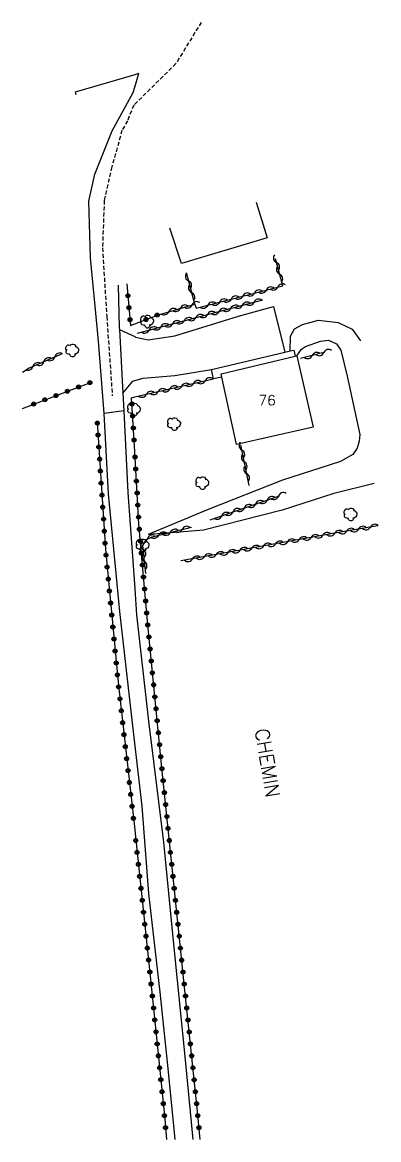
# Model space of a CAD drawing. Header units: millimetres. Extents: x 270000 to 271001, y 126000 to 127000.
# Drawn here: x 270000 to 270044.4, y 126000 to 126139.3 of the extents above; entities that cross this region are included whole.
import ezdxf
from ezdxf.enums import TextEntityAlignment as Align

# ---------------------------------------------------------------- set-up
doc = ezdxf.new("R2010")
doc.units = ezdxf.units.MM
doc.linetypes.add('DASHED', pattern=[0.75, 0.5, -0.25])
doc.layers.get('0').update_dxf_attribs({"linetype": 'CONTINUOUS'})
for name, color, linetype in [('W0001', 6, 'DASHED'), ('W0008', 7, 'CONTINUOUS'), ('W0017', 7, 'CONTINUOUS'), ('W0071', 7, 'CONTINUOUS'), ('W0101', 7, 'CONTINUOUS'), ('W0104', 1, 'CONTINUOUS'), ('W0211', 2, 'CONTINUOUS'), ('W0214', 2, 'CONTINUOUS'), ('W0300', 7, 'CONTINUOUS'), ('W0310', 3, 'CONTINUOUS'), ('W0323', 7, 'CONTINUOUS'), ('W0989', 7, 'CONTINUOUS'), ('W0991', 7, 'CONTINUOUS')]:
    doc.layers.add(name, color=color, linetype=linetype)
doc.styles.get("Standard").update_dxf_attribs({"font": 'romans.shx', "width": 0.85})

# ---------------------------------------------------------------- blocks, each defined once
blk = doc.blocks.new('T300')
for p, q in [((-0.8, 0.51), (-0.86, 0.34)), ((-0.86, 0.34), (-0.86, 0.17)), ((-0.86, 0.17), (-0.74, 0.06)), ((-0.69, 0.63), (-0.8, 0.51)), ((-0.8, -0.06), (-0.74, 0.06)), ((-0.74, 0.06), (-0.69, 0.11)), ((-0.57, 0.69), (-0.69, 0.63)), ((-0.46, 0.69), (-0.57, 0.69)), ((-0.29, 0.63), (-0.46, 0.69)), ((-0.29, 0.63), (-0.17, 0.74)), ((-0.23, 0.57), (-0.29, 0.63)), ((-0.17, 0.74), (-0.06, 0.8)), ((-0.06, 0.8), (0.06, 0.8)), ((0.06, 0.8), (0.23, 0.74)), ((0.23, 0.74), (0.34, 0.63)), ((0.34, 0.63), (0.4, 0.51)), ((0.46, 0.46), (0.34, 0.46)), ((0.4, 0.51), (0.4, 0.46)), ((0.57, 0.4), (0.46, 0.46)), ((0.57, 0.4), (0.69, 0.29)), ((0.69, 0.29), (0.74, 0.17)), ((0.74, 0.06), (0.69, -0.17)), ((0.74, 0.17), (0.74, 0.06)), ((-0.8, -0.17), (-0.8, -0.06)), ((-0.8, -0.23), (-0.8, -0.17)), ((-0.74, -0.34), (-0.8, -0.23)), ((-0.69, -0.4), (-0.74, -0.34)), ((-0.51, -0.46), (-0.69, -0.4)), ((-0.4, -0.46), (-0.51, -0.46)), ((-0.4, -0.46), (-0.34, -0.46)), ((-0.34, -0.46), (-0.34, -0.4)), ((-0.34, -0.51), (-0.34, -0.46)), ((-0.29, -0.63), (-0.34, -0.51)), ((-0.17, -0.74), (-0.29, -0.63)), ((-0.06, -0.8), (-0.17, -0.74)), ((0.06, -0.8), (-0.06, -0.8)), ((0.17, -0.74), (0.06, -0.8)), ((0.23, -0.69), (0.17, -0.74)), ((0.29, -0.46), (0.23, -0.46)), ((0.29, -0.63), (0.23, -0.69)), ((0.46, -0.4), (0.29, -0.46)), ((0.34, -0.51), (0.29, -0.63)), ((0.34, -0.51), (0.34, -0.46)), ((0.57, -0.34), (0.46, -0.4)), ((0.63, -0.29), (0.57, -0.34)), ((0.69, -0.17), (0.63, -0.29))]:
    blk.add_line(p, q)
blk = doc.blocks.new('t323o')
at = {"color": 0, "linetype": 'Continuous'}
for radius in [0.25, 0.15]:
    blk.add_circle((0, 0), radius, dxfattribs=at)
blk = doc.blocks.new('t310o')
at = {"color": 0, "linetype": 'Continuous'}
for centre, start, end in [((-0.5, 0.38), 216.8699, 323.1304), ((0.5, -0.37), 36.8699, 143.1303)]:
    blk.add_arc(centre, 0.625, start, end, dxfattribs=at)

msp = doc.modelspace()

# ---------------------------------------------------------------- linework, layer by layer
at = {"layer": 'W0001'}
for points in [[(270022.28, 126139.31), (270019.13, 126134.17), (270013.88, 126128.98), (270013.88, 126128.98)], [(270013.88, 126128.98), (270013.08, 126127.04), (270012.41, 126125.83), (270011.14, 126121.28), (270010.2, 126117.1), (270009.98, 126111.21), (270010.51, 126102.62), (270011.2, 126092.76)]]:
    msp.add_lwpolyline(points, dxfattribs=at)
at = {"layer": 'W0008'}
for points in [[(270014, 126132.77), (270006.56, 126130.59), (270006.66, 126130.28)], [(270014, 126131.23), (270014.52, 126132.92), (270014, 126132.77)], [(270011.94, 126106.53), (270012.07, 126101.21), (270012.08, 126101.01), (270012.5, 126093.08), (270012.62, 126090.89), (270010.19, 126090.54), (270009.51, 126099.04), (270009.34, 126100.9), (270008.5, 126109.93), (270008.3, 126117), (270009.01, 126120.4), (270011.18, 126125.8), (270013.8, 126130.57), (270014, 126131.23)]]:
    msp.add_lwpolyline(points, dxfattribs=at)
at = {"layer": 'W0017'}
for points in [[(270014, 126100.13), (270014.11, 126100.07), (270015.65, 126099.74), (270018.98, 126100.23), (270026.94, 126102.68), (270031.27, 126103.89), (270032.68, 126098.18)], [(270012.08, 126101.01), (270014, 126100.13), (270014, 126100.13)], [(270014, 126094.65), (270015.03, 126094.96), (270019.01, 126095.26), (270023.54, 126096.03)], [(270012.5, 126093.08), (270013.75, 126094.58), (270014, 126094.65), (270014, 126094.65)]]:
    msp.add_lwpolyline(points, dxfattribs=at)
at = {"layer": 'W0071'}
for points in [[(270014, 126049.42), (270014, 126049.45), (270013.58, 126053.05), (270012.16, 126065.85), (270010.75, 126080.53), (270010.19, 126090.54)], [(270012.62, 126090.89), (270013.14, 126080.68), (270014, 126068.71), (270014, 126068.67)], [(270014, 126068.67), (270014.23, 126065.42), (270015.71, 126052.19), (270017.59, 126037.08), (270018.79, 126024.79), (270020.22, 126010.36), (270021.22, 126000)], [(270019.03, 126000), (270018.96, 126000.91), (270018.18, 126008.88), (270017.18, 126018.38), (270015.77, 126030.71), (270014.91, 126041.6), (270014, 126049.42)]]:
    msp.add_lwpolyline(points, dxfattribs=at)
at = {"layer": 'W0101'}
msp.add_lwpolyline([(270029.13, 126116.87), (270030.48, 126112.43), (270019.82, 126109.24), (270018.36, 126113.63)], dxfattribs=at)
msp.add_lwpolyline([(270026.66, 126086.66), (270024.84, 126095.07), (270024.75, 126095.5), (270033.97, 126097.67), (270034.21, 126097.72), (270036.23, 126088.83)], close=True, dxfattribs=at)
at = {"layer": 'W0104'}
msp.add_lwpolyline([(270024.84, 126095.07), (270023.8, 126094.85), (270023.54, 126096.03), (270032.68, 126098.18), (270033.38, 126098.34), (270033.81, 126098.44), (270033.97, 126097.67)], dxfattribs=at)
at = {"layer": 'W0211'}
msp.add_lwpolyline([(270034.21, 126097.72), (270034.77, 126098.56), (270035.28, 126098.9), (270037.12, 126099.57), (270038.13, 126099.67), (270039.15, 126099.23), (270039.68, 126098.42), (270040.47, 126095.21), (270042.03, 126087.93), (270041.94, 126087.09), (270041.7, 126086.22), (270041.17, 126085.41), (270039.61, 126084.57), (270032.41, 126082.23), (270023.13, 126078.56), (270015.66, 126075.44)], dxfattribs=at)
at = {"layer": 'W0214'}
for points in [[(270033.38, 126098.34), (270033.41, 126100.18), (270033.9, 126101.08), (270034.91, 126101.65), (270036.88, 126102.19), (270039.32, 126101.9), (270041.07, 126101.07), (270042.14, 126099.58)], [(270043.81, 126081.83), (270038.8, 126080.56), (270032.35, 126078.48), (270022.57, 126075.98), (270018.04, 126075.63), (270015.66, 126075.44)]]:
    msp.add_lwpolyline(points, dxfattribs=at)
at = {"layer": 'W0310'}
for points in [[(270032.43, 126106.46), (270031.53, 126109.84)], [(270021.48, 126104.18), (270020.43, 126108.07)], [(270021.66, 126103.68), (270032.43, 126106.46)], [(270014.36, 126100.57), (270029.97, 126104.71)], [(270016.82, 126102.82), (270021.48, 126104.18)], [(270021.48, 126104.18), (270021.66, 126103.68)], [(270004.94, 126098), (270000.84, 126096.21), (270000, 126095.67)], [(270037.57, 126098.14), (270034.64, 126097.4)], [(270014, 126092.6), (270023.8, 126094.85)], [(270013.61, 126092.51), (270014, 126092.6), (270014, 126092.6)], [(270028.24, 126081.57), (270027.21, 126086.63)], [(270023.41, 126077.28), (270032.05, 126080.29)], [(270044.3, 126076.55), (270039.39, 126075.71), (270019.73, 126072.17)], [(270015.38, 126070.6), (270015.02, 126074.09), (270015.46, 126074.85), (270016.17, 126075.17), (270018.04, 126075.63), (270021.06, 126076.37)]]:
    msp.add_lwpolyline(points, dxfattribs=at)
at = {"layer": 'W0323'}
for points in [[(270013.01, 126106.72), (270013.47, 126101.51), (270014, 126101.72), (270014, 126101.72)], [(270014, 126101.72), (270016.82, 126102.82)], [(270000, 126091.18), (270008.5, 126094.42)], [(270014, 126085.74), (270014, 126085.79), (270013.61, 126092.51)], [(270009.32, 126089.45), (270010.35, 126073.62), (270011.96, 126056.61), (270013.95, 126039.06), (270014, 126038.6), (270014, 126038.57)], [(270022.14, 126000), (270021.8, 126003.57), (270020.53, 126015.81), (270018.77, 126032.74), (270017.37, 126046.36), (270015.61, 126064.21), (270014.52, 126076.74), (270014, 126085.74)], [(270014, 126038.57), (270015.93, 126020.4), (270017.74, 126002.6), (270017.95, 126000)]]:
    msp.add_lwpolyline(points, dxfattribs=at)

# ---------------------------------------------------------------- block references
at = {"layer": 'W0300', "rotation": 359.9999899820874}
for p in [(270015.58, 126102), (270006.25, 126098.39), (270013.95, 126091.04), (270018.94, 126089.22), (270022.45, 126081.85), (270040.92, 126077.94), (270015.02, 126074.09)]:
    msp.add_blockref('T300', p, dxfattribs=at)
at = {"layer": 'W0310'}
for p, rotation in [((270031.66, 126109.36), 104.9081550112), ((270032.05, 126107.91), 104.9081550112), ((270020.7, 126107.07), 105.110671682159), ((270021.09, 126105.63), 105.110671682159), ((270028.92, 126105.56), 14.49346067910205), ((270030.38, 126105.93), 14.49346067910205), ((270031.83, 126106.31), 14.49346067910205), ((270021.14, 126104.08), 16.25973287404342), ((270023.12, 126104.05), 14.49346067910205), ((270024.57, 126104.43), 14.49346067910205), ((270026.02, 126104.81), 14.49346067910205), ((270027.41, 126104.03), 14.86470148908615), ((270027.47, 126105.18), 14.49346067910205), ((270028.86, 126104.42), 14.86470148908615), ((270018.26, 126103.24), 16.25973287404342), ((270019.7, 126103.66), 16.25973287404342), ((270021.61, 126102.49), 14.86470148908615), ((270023.06, 126102.88), 14.86470148908615), ((270024.51, 126103.26), 14.86470148908615), ((270025.96, 126103.65), 14.86470148908615), ((270017.26, 126101.34), 14.86470148908615), ((270018.71, 126101.72), 14.86470148908615), ((270020.16, 126102.11), 14.86470148908615), ((270015.81, 126100.95), 14.86470148908615), ((270002.68, 126097.01), 203.6154508843621), ((270004.05, 126097.61), 203.6154508843621), ((270036.1, 126097.77), 194.2663827327329), ((270037.55, 126098.14), 194.2663827327329), ((270001.3, 126096.41), 203.6154508843621), ((270021.31, 126094.28), 12.9843654186746), ((270022.77, 126094.62), 12.9843654186746), ((270015.46, 126092.93), 12.9843654186746), ((270016.92, 126093.27), 12.9843654186746), ((270018.38, 126093.61), 12.9843654186746), ((270019.85, 126093.94), 12.9843654186746), ((270027.35, 126085.98), 101.4840303261813), ((270027.64, 126084.51), 101.4840303261813), ((270027.94, 126083.04), 101.4840303261813), ((270031.91, 126080.25), 19.22737104001177), ((270027.66, 126078.76), 19.22737104001177), ((270029.08, 126079.26), 19.22737104001177), ((270030.5, 126079.75), 19.22737104001177), ((270024.83, 126077.78), 19.22737104001177), ((270026.25, 126078.27), 19.22737104001177), ((270019.9, 126076.09), 13.84872580680243), ((270041.87, 126076.14), 189.6683063135728), ((270043.35, 126076.39), 189.6683063135728), ((270015.57, 126074.9), 24.17774610554906), ((270016.98, 126075.37), 13.84153231688974), ((270018.44, 126075.73), 13.84872580680243), ((270034.49, 126074.83), 190.2250831051174), ((270035.96, 126075.1), 190.2250831051174), ((270037.44, 126075.36), 190.2250831051174), ((270038.92, 126075.63), 190.2250831051174), ((270040.39, 126075.89), 189.6683063135728), ((270015.07, 126073.59), 95.90726165978631), ((270027.11, 126073.5), 190.2250831051174), ((270028.58, 126073.76), 190.2250831051174), ((270030.06, 126074.03), 190.2250831051174), ((270031.54, 126074.3), 190.2250831051174), ((270033.01, 126074.56), 190.2250831051174), ((270015.23, 126072.1), 95.90726165978631), ((270021.2, 126072.43), 190.2250831051174), ((270022.68, 126072.7), 190.2250831051174), ((270024.15, 126072.97), 190.2250831051174), ((270025.63, 126073.23), 190.2250831051174)]:
    msp.add_blockref('t310o', p, dxfattribs=dict(at, rotation=rotation))
at = {"layer": 'W0323'}
for p, rotation in [((270013.14, 126105.22), 275.1442639790654), ((270013.27, 126103.73), 275.1442639790654), ((270016.79, 126102.81), 21.32006177529544), ((270013.41, 126102.24), 275.1442639790654), ((270015.4, 126102.26), 21.32006177529544), ((270008.41, 126094.39), 20.87913362946809), ((270005.61, 126093.32), 20.87913362946809), ((270007.01, 126093.85), 20.87913362946809), ((270001.4, 126091.71), 20.87913362946809), ((270002.8, 126092.25), 20.87913362946809), ((270004.2, 126092.78), 20.87913362946809), ((270013.65, 126091.73), 93.3064441563666), ((270013.74, 126090.23), 93.3064441563666), ((270009.33, 126089.34), 273.704290388796), ((270013.83, 126088.73), 93.3064441563666), ((270009.43, 126087.85), 273.704290388796), ((270009.52, 126086.35), 273.704290388796), ((270013.91, 126087.24), 93.3064441563666), ((270009.62, 126084.85), 273.704290388796), ((270014.04, 126085.11), 93.30637992000885), ((270009.72, 126083.36), 273.704290388796), ((270014.12, 126083.61), 93.30637992000885), ((270009.81, 126081.86), 273.704290388796), ((270014.21, 126082.11), 93.30637992000885), ((270014.3, 126080.62), 93.30637992000885), ((270009.91, 126080.36), 273.704290388796), ((270014.38, 126079.12), 93.30637992000885), ((270010.01, 126078.86), 273.704290388796), ((270014.47, 126077.62), 93.30637992000885), ((270010.11, 126077.37), 273.704290388796), ((270010.2, 126075.87), 273.704290388796), ((270014.57, 126076.12), 94.95631516127719), ((270010.3, 126074.37), 273.704290388796), ((270014.7, 126074.63), 94.95631516127719), ((270010.42, 126072.88), 275.420936463818), ((270014.83, 126073.14), 94.95631516127719), ((270010.56, 126071.39), 275.420936463818), ((270014.96, 126071.64), 94.95631516127719), ((270010.7, 126069.89), 275.420936463818), ((270015.09, 126070.15), 94.95631516127719), ((270010.84, 126068.4), 275.420936463818), ((270015.22, 126068.65), 94.95631516127719), ((270010.99, 126066.91), 275.420936463818), ((270015.35, 126067.16), 94.95631516127719), ((270011.13, 126065.41), 275.420936463818), ((270015.48, 126065.66), 94.95631516127719), ((270011.27, 126063.92), 275.420936463818), ((270015.61, 126064.17), 95.6562460992069), ((270011.41, 126062.43), 275.420936463818), ((270015.76, 126062.68), 95.6562460992069), ((270011.55, 126060.93), 275.420936463818), ((270015.91, 126061.18), 95.6562460992069), ((270016.05, 126059.69), 95.6562460992069), ((270011.69, 126059.44), 275.420936463818), ((270016.2, 126058.2), 95.6562460992069), ((270011.84, 126057.95), 275.420936463818), ((270016.35, 126056.71), 95.6562460992069), ((270011.98, 126056.45), 276.4537095699436), ((270012.15, 126054.96), 276.4537095699436), ((270016.5, 126055.21), 95.6562460992069), ((270012.32, 126053.47), 276.4537095699436), ((270016.65, 126053.72), 95.6562460992069), ((270012.49, 126051.98), 276.4537095699436), ((270016.79, 126052.23), 95.6562460992069), ((270012.65, 126050.49), 276.4537095699436), ((270016.94, 126050.73), 95.6562460992069), ((270012.82, 126049), 276.4537095699436), ((270017.09, 126049.24), 95.6562460992069), ((270012.99, 126047.51), 276.4537095699436), ((270017.24, 126047.75), 95.6562460992069), ((270013.16, 126046.02), 276.4537095699436), ((270017.38, 126046.26), 95.83883008177546), ((270013.33, 126044.53), 276.4537095699436), ((270017.54, 126044.76), 95.83883008177546), ((270013.5, 126043.04), 276.4537095699436), ((270017.69, 126043.27), 95.83883008177546), ((270013.67, 126041.55), 276.4537095699436), ((270017.84, 126041.78), 95.83883008177546), ((270013.83, 126040.06), 276.4537095699436), ((270018, 126040.29), 95.83883008177546), ((270018.15, 126038.8), 95.83883008177546), ((270014.13, 126037.3), 276.0766365516228), ((270018.3, 126037.3), 95.83883008177546), ((270014.29, 126035.81), 276.0766365516228), ((270018.45, 126035.81), 95.83883008177546), ((270014.45, 126034.32), 276.0766365516228), ((270018.61, 126034.32), 95.83883008177546), ((270014.61, 126032.83), 276.0766365516228), ((270018.76, 126032.83), 95.83883008177546), ((270014.77, 126031.34), 276.0766365516228), ((270018.91, 126031.33), 95.96178891521237), ((270014.93, 126029.85), 276.0766365516228), ((270019.07, 126029.84), 95.96178891521237), ((270015.09, 126028.36), 276.0766365516228), ((270019.23, 126028.35), 95.96178891521237), ((270015.25, 126026.86), 276.0766365516228), ((270019.38, 126026.86), 95.96178891521237), ((270015.4, 126025.37), 276.0766365516228), ((270019.54, 126025.37), 95.96178891521237), ((270015.56, 126023.88), 276.0766365516228), ((270019.69, 126023.88), 95.96178891521237), ((270015.72, 126022.39), 276.0766365516228), ((270019.85, 126022.38), 95.96178891521237), ((270015.88, 126020.9), 276.0766365516228), ((270020, 126020.89), 95.96178891521237), ((270016.03, 126019.41), 275.7937662222104), ((270020.16, 126019.4), 95.96178891521237), ((270016.19, 126017.91), 275.7937662222104), ((270020.32, 126017.91), 95.96178891521237), ((270016.34, 126016.42), 275.7937662222104), ((270020.47, 126016.42), 95.96178891521237), ((270016.49, 126014.93), 275.7937662222104), ((270020.63, 126014.92), 95.8908101998286), ((270016.64, 126013.44), 275.7937662222104), ((270020.78, 126013.43), 95.8908101998286), ((270016.79, 126011.94), 275.7937662222104), ((270020.93, 126011.94), 95.8908101998286), ((270016.94, 126010.45), 275.7937662222104), ((270021.09, 126010.45), 95.8908101998286), ((270017.09, 126008.96), 275.7937662222104), ((270021.24, 126008.96), 95.8908101998286), ((270017.25, 126007.47), 275.7937662222104), ((270021.4, 126007.46), 95.8908101998286), ((270017.4, 126005.97), 275.7937662222104), ((270021.55, 126005.97), 95.8908101998286), ((270017.55, 126004.48), 275.7937662222104), ((270021.7, 126004.48), 95.8908101998286), ((270017.7, 126002.99), 275.7937662222104), ((270021.85, 126002.99), 95.42213978550822), ((270017.83, 126001.5), 274.6004856828324), ((270022, 126001.49), 95.42213978550822)]:
    msp.add_blockref('t323o', p, dxfattribs=dict(at, rotation=rotation))

# ---------------------------------------------------------------- texts
at = {"layer": 'W0989'}
msp.add_text('CHEMIN', height=1.75, rotation=279.4958, dxfattribs=at).set_placement((270028.95, 126051.11))
at = {"layer": 'W0991'}
msp.add_text('76', height=1.25, dxfattribs=at).set_placement((270030.49, 126092.19), align=Align.MIDDLE_CENTER)

doc.saveas('drawing.dxf')
